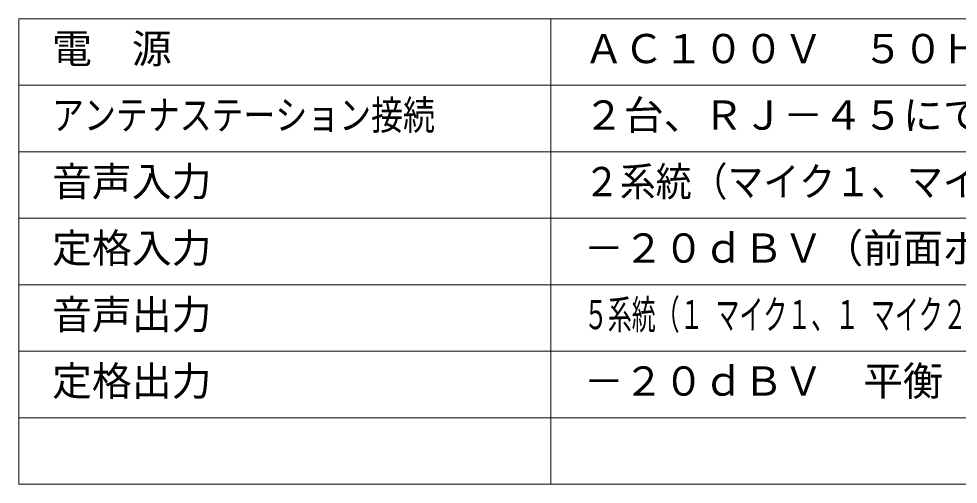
# Model space of a CAD drawing. Units: millimetres, scale not verified. Extents: x -63 to 62, y -56 to 57.
# Drawn here: x -62.5 to 8.1, y -56.5 to -21.5 of the extents above; entities that cross this region are included whole.
import ezdxf
from ezdxf.enums import TextEntityAlignment as Align

# ---------------------------------------------------------------- set-up
doc = ezdxf.new("R2010")
doc.units = ezdxf.units.MM
doc.header["$LTSCALE"] = 0.125
doc.layers.add('0-1_MOJI1', color=7, linetype='Continuous')
doc.layers.add('0-2_WAKU', color=1, linetype='Continuous', lineweight=18)
doc.styles.add('ＭＳ ゴシック', font='')
doc.styles.get('ＭＳ ゴシック').set_extended_font_data('MS Gothic')

msp = doc.modelspace()

# ---------------------------------------------------------------- linework, layer by layer
at = {"layer": '0-2_WAKU', "color": 4}
for p, q in [((-62.5005, -21.4939), (-62.5005, -56.4939)), ((62.4995, -21.4939), (-62.5005, -21.4939)), ((-22.5005, -56.4939), (-22.5005, -21.4939)), ((-62.5005, -56.4939), (62.4995, -56.4939))]:
    msp.add_line(p, q, dxfattribs=at)
at = {"layer": '0-2_WAKU'}
for p, q in [((-62.5005, -26.4939), (62.4995, -26.4939)), ((-62.5005, -31.4939), (62.4995, -31.4939)), ((-62.5005, -36.4939), (62.4995, -36.4939)), ((-62.5005, -41.4939), (62.4995, -41.4939)), ((-62.5005, -46.4939), (62.4995, -46.4939)), ((-62.5005, -51.4939), (62.4995, -51.4939))]:
    msp.add_line(p, q, dxfattribs=at)

# ---------------------------------------------------------------- texts
at = {"layer": '0-1_MOJI1', "style": 'ＭＳ ゴシック'}
for s, p in [('電\u3000源', (-60.0005, -25.4939)), ('ＡＣ１００Ｖ\u3000５０Ｈｚ／６０Ｈｚ', (-20.0005, -25.4939)), ('２台、ＲＪ－４５にて接続', (-20.0005, -30.4939)), ('音声入力', (-60.0005, -35.4939)), ('定格入力', (-60.0005, -40.4939)), ('－２０ｄＢＶ（前面ボリューム付）\u3000平衡', (-20.0005, -40.4939)), ('音声出力', (-60.0005, -45.4939)), ('定格出力', (-60.0005, -50.4939)), ('－２０ｄＢＶ\u3000平衡', (-20.0005, -50.4939))]:
    msp.add_text(s, height=2.199, dxfattribs=at).set_placement(p, align=Align.BOTTOM_LEFT)
for s, width, p in [('アンテナステーション接続', 0.8, (-60.0005, -30.4939)), ('２系統（マイク１、マイク２）（１コネクター当たり）', 0.9, (-20.0005, -35.4939)), ('５系統（１ マイク１、１ マイク２、２ マイク１、２ マイク２、ミキシング出力）', 0.6, (-20.0005, -45.4939))]:
    msp.add_text(s, height=2.199, dxfattribs=dict(at, width=width)).set_placement(p, align=Align.BOTTOM_LEFT)

doc.saveas('drawing.dxf')
